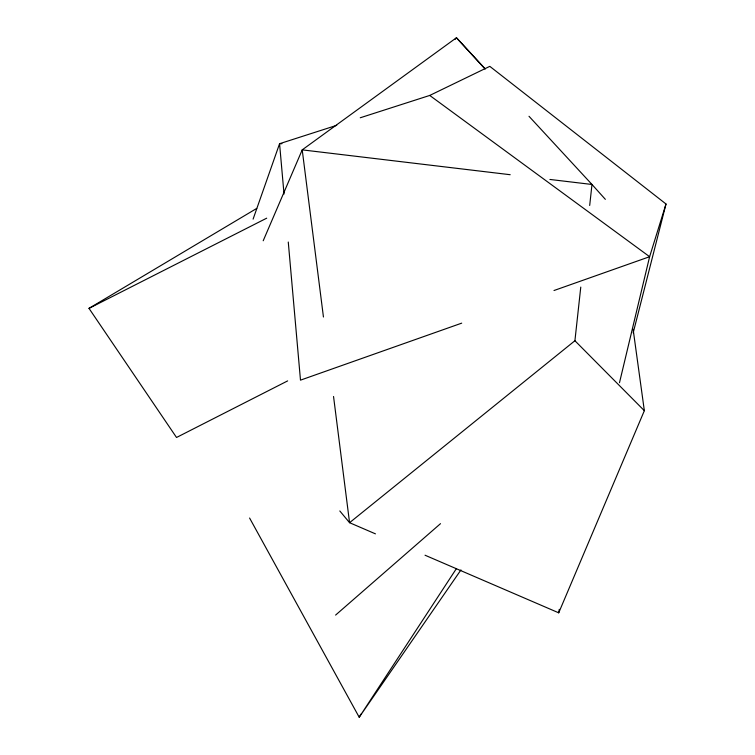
<?xml version="1.0" encoding="UTF-8"?>
<svg xmlns="http://www.w3.org/2000/svg" width="755" height="755" viewBox="0 0 755 755"><rect width="100%" height="100%" fill="white"/><g stroke="black" fill="none" stroke-linecap="round" stroke-linejoin="round"><path stroke-width="1.13" d="M339.816 510.965L349.565 522.696L574.914 340.732L580.774 287.089M589.693 205.464L591.986 184.475L529 116.289M425.037 555.218L558.719 612.824L559.257 609.342M619.496 382.691L649.621 256.709L666.004 203.992L489.806 66.355L429.737 95.441L360.258 117.771M633.19 332.823L666.004 203.992M253.095 219.139L279.567 143.705L336.73 125.33M558.719 612.824L644.345 410.692L633.115 329.218M263.202 240.769L302.217 149.868L456.454 37.75L485.154 68.818M360.918 714.154L359.21 717.25L249.584 518.024M456.445 568.543L359.21 717.25L460.956 569.912M454.906 39.524L456.454 37.75L485.04 68.941M335.607 615.08L440.505 523.659M287.646 380.898L176.528 437.475L88.996 308.37L256.728 208.418M88.996 308.37L266.704 218.176M461.711 323.149L300.49 380.152L288.268 242.034M554 290.515L649.621 256.709L429.737 95.441M281.926 143.695L279.567 143.705L284.022 194.035M510.191 174.707L302.217 149.868L323.442 317.006M549.923 179.454L591.986 184.475L605.359 199.348M375.443 533.851L349.565 522.696L333.54 396.479M574.914 340.732L644.345 410.692"/></g></svg>
